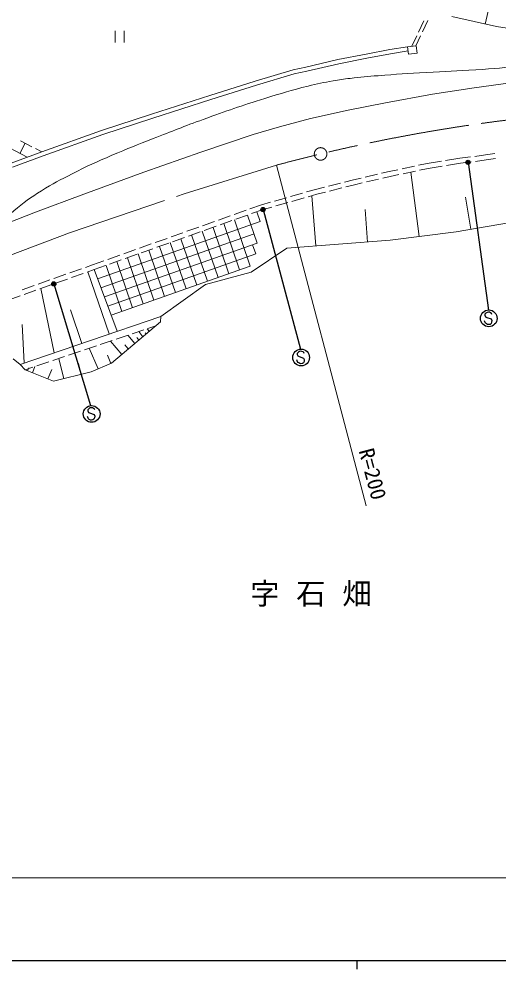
# Model space of a CAD drawing. Units: millimetres, scale not verified. Extents: x 40000 to 680000, y 20000 to 380000.
# Drawn here: x 327700 to 384971, y 204000 to 317483 of the extents above; entities that cross this region are included whole.
import ezdxf
from ezdxf.enums import TextEntityAlignment as Align

# ---------------------------------------------------------------- set-up
doc = ezdxf.new("R2010")
doc.units = ezdxf.units.MM
doc.header["$LTSCALE"] = 1000
doc.header["$PDMODE"] = 32
doc.header["$PDSIZE"] = 500
doc.linetypes.add('CHAIN', pattern=[18.5, 12, -1.5, 3.5, -1.5])
for name, color, linetype, lineweight in [('M-BMK', 2, 'CHAIN', 13), ('M-STR-HTXT', 7, 'Continuous', 13), ('M-STR-STRC', 7, 'Continuous', 25), ('M-TTL-BAND', 7, 'Continuous', 25), ('M-WORK', 1, 'Continuous', 13)]:
    doc.layers.add(name, color=color, linetype=linetype, lineweight=lineweight)
doc.layers.add('M-BMK-HTXT', color=7, linetype='Continuous')
doc.styles.add('ＭＳ ゴシック', font='')
doc.styles.get('ＭＳ ゴシック').set_extended_font_data('MS Gothic')

msp = doc.modelspace()

# ---------------------------------------------------------------- linework, layer by layer
at = {"layer": 'M-BMK'}
for p, q in [((347424, 296602), (358440, 300025)), ((333717, 291926), (347424, 296602)), ((324167, 288330), (333717, 291926))]:
    msp.add_line(p, q, dxfattribs=at)
msp.add_circle((363685, 301364), 750, dxfattribs=at)
msp.add_arc((410540, 106930), 200000, 93.08631, 105.09983, dxfattribs=at)
at = {"layer": 'M-STR-HTXT'}
for p, q in [((358440, 300025), (369135, 259347)), ((302794, 214900), (551711, 214900))]:
    msp.add_line(p, q, dxfattribs=at)
at = {"layer": 'M-STR-STRC'}
for p, q in [((381281, 300363), (383716, 282721)), ((356814, 294721), (361279, 278043)), ((331847, 285839), (336235, 271294)), ((383291, 282208), (383275, 282094)), ((383275, 282094), (383361, 281912)), ((383419, 282346), (383291, 282208)), ((383361, 281912), (383512, 281838)), ((383551, 282439), (383419, 282346)), ((383512, 281838), (384045, 281651)), ((383716, 282473), (383551, 282439)), ((383832, 282457), (383716, 282473)), ((383977, 282385), (383832, 282457)), ((384087, 282310), (383977, 282385)), ((384045, 281651), (384125, 281478)), ((384121, 282199), (384087, 282310)), ((384125, 281478), (384096, 281251)), ((383279, 281319), (383239, 281429)), ((383363, 281142), (383279, 281319)), ((383466, 281068), (383363, 281142)), ((383612, 280993), (383466, 281068)), ((383733, 280977), (383612, 280993)), ((383900, 281005), (383733, 280977)), ((384025, 281102), (383900, 281005)), ((384096, 281251), (384025, 281102)), ((360903, 277532), (360887, 277419)), ((360887, 277419), (360973, 277236)), ((361031, 277671), (360903, 277532)), ((360973, 277236), (361124, 277163)), ((361162, 277764), (361031, 277671)), ((361124, 277163), (361656, 276975)), ((361328, 277798), (361162, 277764)), ((361444, 277781), (361328, 277798)), ((361588, 277709), (361444, 277781)), ((361698, 277635), (361588, 277709)), ((361656, 276975), (361737, 276803)), ((361733, 277523), (361698, 277635)), ((360890, 276644), (360851, 276754)), ((360975, 276466), (360890, 276644)), ((361078, 276393), (360975, 276466)), ((361224, 276318), (361078, 276393)), ((361344, 276301), (361224, 276318)), ((361512, 276330), (361344, 276301)), ((361637, 276426), (361512, 276330)), ((361707, 276575), (361637, 276426)), ((361737, 276803), (361707, 276575)), ((335907, 270789), (335891, 270675)), ((335891, 270675), (335977, 270493)), ((336036, 270928), (335907, 270789)), ((335977, 270493), (336128, 270420)), ((336167, 271021), (336036, 270928)), ((336128, 270420), (336661, 270232)), ((336333, 271054), (336167, 271021)), ((336448, 271038), (336333, 271054)), ((336593, 270966), (336448, 271038)), ((336703, 270891), (336593, 270966)), ((336661, 270232), (336741, 270059)), ((336737, 270780), (336703, 270891)), ((335895, 269900), (335855, 270010)), ((335979, 269723), (335895, 269900)), ((336082, 269649), (335979, 269723)), ((336228, 269574), (336082, 269649)), ((336349, 269558), (336228, 269574)), ((336516, 269587), (336349, 269558)), ((336641, 269683), (336516, 269587)), ((336712, 269832), (336641, 269683)), ((336741, 270059), (336712, 269832))]:
    msp.add_line(p, q, dxfattribs=at)
for centre, radius in [((381281, 300363), 250), ((381281, 300363), 200), ((381281, 300363), 150), ((381281, 300363), 100), ((381281, 300363), 50), ((381281, 300363), 20), ((356814, 294721), 250), ((356814, 294721), 200), ((356814, 294721), 150), ((356814, 294721), 100), ((356814, 294721), 50), ((356814, 294721), 20), ((331847, 285839), 250), ((331847, 285839), 200), ((331847, 285839), 150), ((331847, 285839), 100), ((331847, 285839), 50), ((331847, 285839), 20), ((383749, 281722), 1000), ((361361, 277046), 1000), ((336365, 270303), 1000)]:
    msp.add_circle(centre, radius, dxfattribs=at)
for p in [(381281, 300363), (356814, 294721), (331847, 285839)]:
    msp.add_point(p, dxfattribs=at)
at = {"layer": 'M-TTL-BAND'}
for p, q in [((40000, 205000), (579000, 205000)), ((368000, 205000), (368000, 204000))]:
    msp.add_line(p, q, dxfattribs=at)
at = {"layer": 'M-WORK'}
for p, q in [((383328, 316882), (384303, 321212)), ((379363, 317774), (384691, 316575)), ((375376, 315915), (376008, 317275)), ((375830, 315945), (376463, 317305)), ((339177, 316062), (339177, 314662)), ((340227, 314662), (340227, 316062)), ((375057, 314282), (375620, 315491)), ((384691, 316575), (390126, 315749)), ((301540, 315478), (328659, 300963)), ((374589, 314223), (375165, 315462)), ((365753, 312635), (369128, 313293)), ((369128, 313293), (371952, 313825)), ((369222, 312802), (372037, 313333)), ((371952, 313825), (374059, 314156)), ((372037, 313333), (374137, 313662)), ((374059, 314156), (375090, 314286)), ((374171, 313270), (374059, 314156)), ((375202, 313401), (374171, 313270)), ((375090, 314286), (375202, 313401)), ((361917, 311747), (365753, 312635)), ((362030, 311260), (365858, 312146)), ((365858, 312146), (369222, 312802)), ((355887, 310042), (360416, 311401)), ((360416, 311401), (361917, 311747)), ((360544, 310918), (362030, 311260)), ((350453, 308337), (355887, 310042)), ((356034, 309564), (360544, 310918)), ((382027, 309280), (387515, 310026)), ((350604, 307861), (356034, 309564)), ((377054, 308516), (382027, 309280)), ((343526, 306100), (350453, 308337)), ((343680, 305624), (350604, 307861)), ((371442, 307486), (377054, 308516)), ((362473, 305586), (366984, 306581)), ((366984, 306581), (371442, 307486)), ((337559, 304155), (343526, 306100)), ((337720, 303682), (343680, 305624)), ((358797, 304591), (362473, 305586)), ((330410, 301597), (337559, 304155)), ((355653, 303668), (358797, 304591)), ((330579, 301127), (337720, 303682)), ((349401, 301572), (355653, 303668)), ((327777, 301435), (328425, 302644)), ((327887, 302928), (329214, 302228)), ((329656, 301995), (330410, 301597)), ((326751, 300271), (330410, 301597)), ((326920, 299801), (330579, 301127)), ((342581, 299192), (349401, 301572)), ((378602, 300572), (380312, 300841)), ((380312, 300841), (381584, 301008)), ((382080, 301074), (383352, 301241)), ((383352, 301241), (384494, 301408)), ((383435, 300647), (384569, 300812)), ((373404, 299586), (374871, 299899)), ((375360, 300003), (376399, 300224)), ((375479, 299415), (376508, 299634)), ((376399, 300224), (378108, 300494)), ((376508, 299634), (378206, 299902)), ((378700, 299980), (380397, 300247)), ((380397, 300247), (381668, 300414)), ((382164, 300479), (383435, 300647)), ((335424, 296564), (342581, 299192)), ((367602, 298273), (368521, 298485)), ((369008, 298598), (370469, 298936)), ((370956, 299048), (371876, 299261)), ((371092, 298464), (372006, 298675)), ((371876, 299261), (372915, 299482)), ((372006, 298675), (373034, 298894)), ((373523, 298998), (374990, 299311)), ((375465, 291500), (374457, 299197)), ((363085, 297123), (364132, 297390)), ((364616, 297513), (366070, 297883)), ((366555, 298006), (367602, 298273)), ((366703, 297425), (367743, 297689)), ((367743, 297689), (368657, 297901)), ((369144, 298013), (370605, 298351)), ((329652, 294415), (335424, 296564)), ((360099, 296276), (361542, 296686)), ((362023, 296822), (363085, 297123)), ((362192, 296246), (363241, 296544)), ((363099, 290370), (362643, 296374)), ((363241, 296544), (364281, 296808)), ((364765, 296932), (366219, 297302)), ((381620, 292376), (380964, 296206)), ((355261, 294804), (356631, 295292)), ((356631, 295292), (357693, 295594)), ((358174, 295730), (359617, 296140)), ((358344, 295155), (359787, 295564)), ((360268, 295700), (361711, 296110)), ((324732, 292461), (329652, 294415)), ((351492, 293463), (352906, 293966)), ((353377, 294134), (354790, 294637)), ((353568, 293565), (354981, 294068)), ((356118, 290709), (354973, 294065)), ((355452, 294236), (356814, 294721)), ((356479, 293302), (356084, 294461)), ((356814, 294721), (357863, 295018)), ((369292, 290840), (368998, 294711)), ((337069, 286456), (356479, 293302)), ((349608, 292792), (351021, 293295)), ((351684, 292894), (353097, 293397)), ((354016, 287503), (352122, 293054)), ((355293, 287953), (353399, 293505)), ((379861, 292075), (388892, 293620)), ((337475, 285367), (355742, 291810)), ((345840, 291450), (347253, 291953)), ((347724, 292121), (349137, 292624)), ((347916, 291552), (349329, 292055)), ((350186, 286152), (348297, 291688)), ((351462, 286602), (349572, 292142)), ((349800, 292223), (351213, 292726)), ((352739, 287053), (350848, 292596)), ((371993, 291045), (379861, 292075)), ((337882, 284277), (356118, 290709)), ((342072, 290108), (343485, 290611)), ((343956, 290779), (345369, 291282)), ((344148, 290210), (345561, 290714)), ((347632, 285251), (345746, 290779)), ((346032, 290881), (347445, 291384)), ((348909, 285701), (347021, 291234)), ((359654, 290108), (371993, 291045)), ((338288, 283188), (355940, 289414)), ((340188, 289437), (341601, 289940)), ((343801, 283900), (341919, 289417)), ((342264, 289540), (343677, 290043)), ((345078, 284350), (343195, 289871)), ((346355, 284801), (344470, 290325)), ((355409, 287231), (359654, 290108)), ((355940, 289414), (355565, 290515)), ((336462, 288111), (337833, 288599)), ((338304, 288766), (339717, 289270)), ((338495, 288198), (339908, 288701)), ((341248, 282999), (339368, 288509)), ((340379, 288869), (341793, 289372)), ((342525, 283450), (340644, 288963)), ((333748, 287149), (335162, 287650)), ((335634, 287817), (336462, 288111)), ((335841, 287254), (336663, 287545)), ((338462, 279860), (335926, 287284)), ((336663, 287545), (338024, 288030)), ((339409, 280183), (336663, 287545)), ((339971, 282549), (338093, 288054)), ((338694, 282099), (355293, 287953)), ((349939, 285775), (355409, 287231)), ((329978, 285813), (331392, 286314)), ((331863, 286481), (333277, 286982)), ((332071, 285918), (333485, 286419)), ((333956, 286586), (335370, 287087)), ((328093, 285145), (329507, 285646)), ((328301, 284583), (329715, 285083)), ((330186, 285250), (331600, 285751)), ((331901, 277618), (330308, 285294)), ((344608, 281959), (349939, 285775)), ((326416, 283915), (327829, 284416)), ((335182, 278739), (333856, 282723)), ((327830, 276228), (344608, 281959)), ((344582, 281302), (344608, 281959)), ((328317, 276394), (328059, 280986)), ((338732, 276376), (344582, 281302)), ((341191, 279871), (342612, 280351)), ((343249, 280180), (342996, 280480)), ((343086, 280510), (344014, 280824)), ((339296, 279231), (340717, 279711)), ((341522, 278726), (340698, 279704)), ((342003, 279131), (341750, 279431)), ((342484, 279535), (341978, 280136)), ((342866, 279857), (342740, 280008)), ((335506, 277952), (336927, 278431)), ((337139, 275692), (336085, 278147)), ((337401, 278591), (338822, 279071)), ((339956, 277407), (338614, 279001)), ((340739, 278066), (340327, 278556)), ((327013, 276903), (327830, 276228)), ((331716, 276672), (333137, 277152)), ((333040, 274514), (332436, 276915)), ((333611, 277312), (335032, 277792)), ((338671, 276350), (338260, 277307)), ((327830, 276228), (328420, 275559)), ((328420, 275559), (329347, 275873)), ((328706, 275446), (328854, 275821)), ((329306, 275209), (329603, 275959)), ((329821, 276033), (331242, 276512)), ((335112, 275035), (334787, 276330)), ((336305, 275334), (338732, 276376)), ((328420, 275559), (331830, 274210)), ((331148, 274479), (331603, 275631)), ((331830, 274210), (336305, 275334))]:
    msp.add_line(p, q, dxfattribs=at)
msp.add_open_spline([(324732, 292461), (325802, 293492), (326125, 293784), (327072, 294568), (328301, 295585), (329023, 296122), (330376, 296966), (331759, 297829), (332572, 298253), (334026, 298991), (335856, 299920), (336909, 300390), (338794, 301202), (340702, 302023), (341790, 302439), (343723, 303200), (346046, 304115), (347344, 304639), (349690, 305491), (352542, 306527), (354145, 307097), (357043, 307995), (359038, 308614), (360155, 308970), (362185, 309461), (363344, 309740), (363995, 309891), (365169, 310100), (365966, 310242), (366416, 310298), (367220, 310393), (368518, 310547), (369247, 310611), (370550, 310713), (372785, 310888), (374040, 310954), (376278, 311086), (378598, 311222), (379899, 311263), (382219, 311405), (384416, 311540), (385641, 311714), (387840, 311805), (389150, 311859), (389886, 311865), (391197, 311832), (392875, 311789), (393814, 311695), (395486, 311538), (397220, 311376), (397794, 311295), (399912, 311003)], degree=3, knots=[0, 0, 0, 0, 1, 1, 1, 2, 2, 2, 3, 3, 3, 4, 4, 4, 5, 5, 5, 6, 6, 6, 7, 7, 7, 8, 8, 8, 9, 9, 9, 10, 10, 10, 11, 11, 11, 12, 12, 12, 13, 13, 13, 14, 14, 14, 15, 15, 15, 16, 16, 16, 17, 17, 17, 17], dxfattribs=at)

# ---------------------------------------------------------------- texts
at = {"layer": 'M-BMK-HTXT', "insert": (355280, 248697), "char_height": 2566, "attachment_point": 4, "style": 'ＭＳ ゴシック'}
msp.add_mtext('\\T1.57;字石畑', dxfattribs=at)
at = {"layer": 'M-STR-HTXT', "style": 'ＭＳ ゴシック'}
msp.add_text('R=200', height=1833, rotation=284.73, dxfattribs=at).set_placement((369110, 266152), align=Align.MIDDLE_LEFT)

doc.saveas('drawing.dxf')
